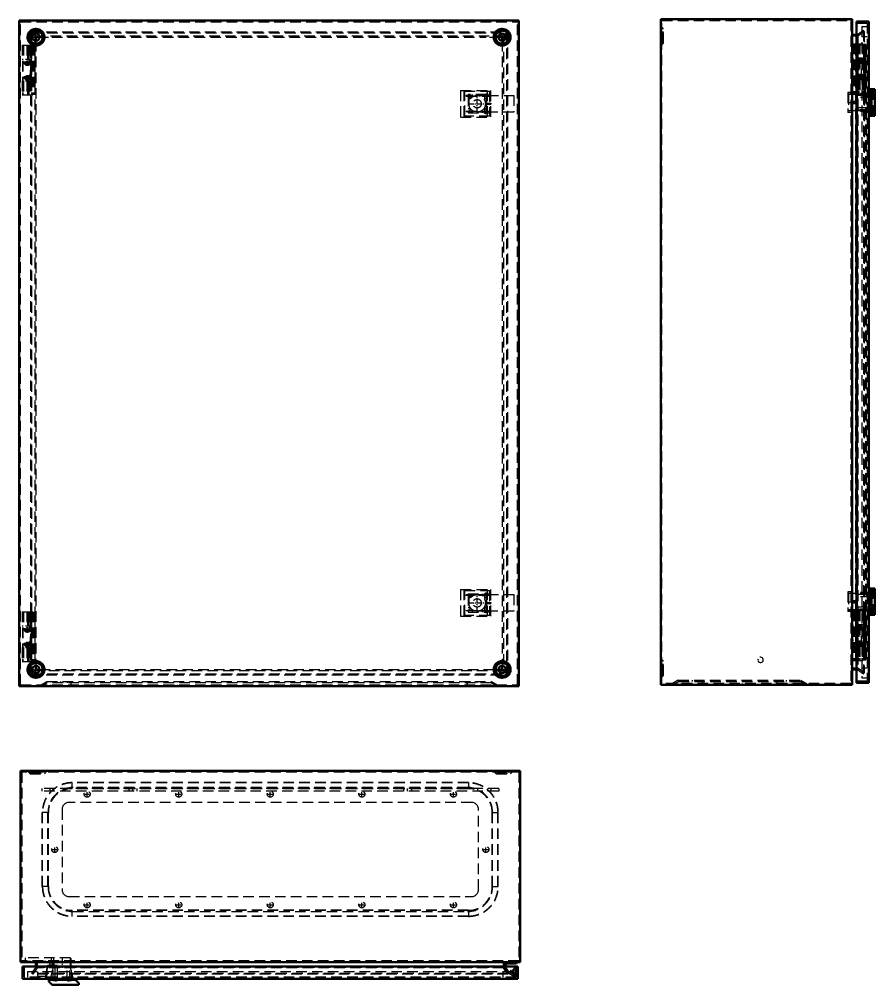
# Model space of a CAD drawing. Header units: millimetres. Extents: x 3520 to 8864, y 403 to 1747.
# Drawn here: x 7836 to 8864, y 406 to 1567 of the extents above; entities that cross this region are included whole.
import ezdxf

# ---------------------------------------------------------------- set-up
doc = ezdxf.new("R2010")
doc.units = ezdxf.units.MM
doc.linetypes.add('CENTER', pattern=[10.16, 6.35, -1.27, 1.27, -1.27])
doc.linetypes.add('DASHED', pattern=[19.05, 12.7, -6.35])
for name, color, linetype, lineweight in [('AM_0', 7, 'Continuous', 50), ('AM_5', 3, 'Continuous', 25), ('AM_7', 7, 'CENTER', 25), ('AM_9', 6, 'DASHED', 25)]:
    doc.layers.add(name, color=color, linetype=linetype, lineweight=lineweight)

# ---------------------------------------------------------------- blocks, each defined once
blk = doc.blocks.new('2_1XXX_04_05_0_in_AE_1058_500__2__1')
at = {"layer": 'AM_7'}
for p, q in [((-259, -0.075), (-259, 1.575)), ((-220, -0.075), (-220, 1.575)), ((-110, -0.075), (-110, 1.575)), ((0, -0.075), (0, 1.575)), ((110, -0.075), (110, 1.575)), ((220, -0.075), (220, 1.575)), ((259, -0.075), (259, 1.575))]:
    blk.add_line(p, q, dxfattribs=at)
at = {"layer": 'AM_9'}
for p, q in [((-267, 1.5), (-267, 0)), ((-262.6, 1.5), (-262.6, 0)), ((-255.4, 0), (-255.4, 1.5)), ((-237, 1.5), (-237, 0)), ((-223.6, 1.5), (-223.6, 0)), ((-216.4, 0), (-216.4, 1.5)), ((-113.6, 1.5), (-113.6, 0)), ((-106.4, 0), (-106.4, 1.5)), ((-3.6, 1.5), (-3.6, 0)), ((3.6, 0), (3.6, 1.5)), ((106.4, 1.5), (106.4, 0)), ((113.6, 0), (113.6, 1.5)), ((216.4, 1.5), (216.4, 0)), ((223.6, 0), (223.6, 1.5)), ((237, 1.5), (237, 0)), ((255.4, 1.5), (255.4, 0)), ((262.6, 0), (262.6, 1.5)), ((267, 1.5), (267, 0))]:
    blk.add_line(p, q, dxfattribs=at)
blk = doc.blocks.new('3_1XXX_01_04_1_0_in_AE_1058_500__2__1')
at = {"layer": 'AM_7'}
for p, q in [((-294.1, 749.4), (-286.5, 749.4)), ((-290.3, 745.6), (-290.3, 753.1)), ((-294.1, 731.9), (-286.5, 731.9)), ((-290.3, 728.1), (-290.3, 735.6))]:
    blk.add_line(p, q, dxfattribs=at)
at = {"layer": 'AM_9'}
for p, q in [((-296.6, 770.6), (-296.6, 753.6)), ((-296.6, 770.6), (-281.3, 770.6)), ((-296.3, 770.6), (-296.3, 710.6)), ((-295.6, 770.6), (-295.6, 710.6)), ((-295.1, 770.6), (-295.1, 753.6)), ((-291.1, 770.6), (-291.1, 753.6)), ((-290.4, 770.6), (-290.4, 753.6)), ((-289.8, 770.6), (-289.8, 753.6)), ((-289.8, 753.6), (-289.8, 770.6)), ((-288.3, 770.6), (-288.3, 753.6)), ((-288.2, 753.6), (-288.2, 770.6)), ((-286.8, 770.6), (-286.8, 753.6)), ((-286.4, 770.6), (-286.4, 753.6)), ((-285.4, 770.6), (-285.4, 710.6)), ((-284.3, 770.6), (-284.3, 710.6)), ((-282.8, 770.6), (-282.8, 710.6)), ((-281.9, 770.6), (-281.9, 710.6)), ((-281.3, 770.6), (-281.3, 710.6)), ((-296.6, 753.6), (-295.5, 753.6)), ((-292.4, 753.6), (-285.6, 753.6)), ((-286.4, 727.6), (-286.4, 753.6)), ((-285.6, 753.6), (-285.6, 727.6)), ((-296.6, 727.6), (-296.6, 710.6)), ((-296.6, 727.6), (-295.5, 727.6)), ((-295.1, 727.6), (-295.1, 710.6)), ((-292.4, 727.6), (-285.6, 727.6)), ((-291.1, 727.6), (-291.1, 710.6)), ((-290.4, 727.6), (-290.4, 710.6)), ((-289.8, 727.6), (-289.8, 710.6)), ((-289.8, 710.6), (-289.8, 727.6)), ((-288.3, 727.6), (-288.3, 710.6)), ((-288.2, 710.6), (-288.2, 727.6)), ((-286.8, 727.6), (-286.8, 710.6)), ((-286.4, 727.6), (-286.4, 710.6)), ((-296.6, 710.6), (-281.3, 710.6))]:
    blk.add_line(p, q, dxfattribs=at)
for centre, radius in [((-290.3, 749.4), 3.6), ((-290.3, 749.4), 2.1), ((-290.3, 731.9), 3.6), ((-290.3, 731.9), 2.1)]:
    blk.add_circle(centre, radius, dxfattribs=at)
blk = doc.blocks.new('4_1XXX_01_05_2_1_0_in_AE_1058_500__2__1')
at = {"layer": 'AM_7'}
for p, q in [((250, 689.5), (250, 710.5)), ((239.5, 700), (260.5, 700))]:
    blk.add_line(p, q, dxfattribs=at)
at = {"layer": 'AM_9'}
for p, q in [((230, 716), (266, 716)), ((230, 716), (230, 684)), ((234, 716), (234, 684)), ((235, 715), (265, 715)), ((235, 685), (235, 715)), ((236.9, 709.8), (236.9, 709.1)), ((236.9, 709.1), (236.9, 709.8)), ((264.2, 709.8), (236.9, 709.8)), ((236.9, 709.1), (264.2, 709.1)), ((237.8, 709.1), (237.8, 709.8)), ((238, 709.8), (238, 709.1)), ((238.2, 709.1), (238.2, 709.8)), ((261, 711), (239, 711)), ((239, 711), (239, 689)), ((239.2, 709.8), (239.2, 690.2)), ((239.2, 708.6), (240.2, 708.6)), ((239.7, 709.1), (239.7, 709.8)), ((239.8, 709.8), (239.8, 690.2)), ((240.2, 709.8), (240.2, 708.6)), ((241, 709.1), (241, 709.8)), ((241, 709), (244, 709)), ((241, 709), (241, 706)), ((242, 709.1), (242, 709.8)), ((243, 709.1), (243, 709.8)), ((244, 711), (244, 709)), ((250, 710), (260, 710)), ((256, 711), (256, 709)), ((256, 709), (259, 709)), ((257, 709.1), (257, 709.8)), ((258, 709.1), (258, 709.8)), ((259, 709.1), (259, 709.8)), ((259, 709), (259, 706)), ((260, 712), (262.8, 712)), ((260, 710), (260, 712)), ((260.4, 709.1), (260.4, 709.8)), ((260.9, 709.8), (260.9, 701.2)), ((261, 711), (261, 689)), ((262, 716), (262, 684)), ((262.8, 712), (262.8, 710)), ((262.8, 710), (294, 710)), ((262.8, 709.1), (262.8, 709.8)), ((264.2, 709.1), (264.2, 709.8)), ((264.2, 709.1), (264.2, 709.8)), ((265, 715), (265, 685)), ((266, 716), (266, 684)), ((294, 710), (294, 690)), ((241, 706), (239, 706)), ((261, 706), (259, 706)), ((260, 700.6), (266.6, 700.6)), ((260, 699.4), (266.6, 699.4)), ((260.9, 701.2), (261.9, 701.2)), ((260.9, 698.8), (261.9, 698.8)), ((260.9, 698.8), (260.9, 690.2)), ((261.2, 701.2), (261.2, 698.8)), ((261.9, 701.2), (261.9, 698.8)), ((262.8, 700.6), (262.8, 699.4)), ((264.6, 700.6), (264.6, 699.4)), ((266.6, 700.6), (266.6, 699.4)), ((265, 685), (235, 685)), ((236.9, 691), (236.9, 690.2)), ((236.9, 691), (264.2, 691)), ((236.9, 691), (236.9, 690.2)), ((264.2, 690.2), (236.9, 690.2)), ((237.8, 691), (237.8, 690.2)), ((238, 690.2), (238, 691)), ((238.2, 691), (238.2, 690.2)), ((241, 694), (239, 694)), ((239, 689), (261, 689)), ((239.2, 691.5), (240.2, 691.5)), ((239.7, 691), (239.7, 690.2)), ((240.2, 691.5), (240.2, 690.2)), ((241, 694), (241, 691)), ((241, 691), (241, 690.2)), ((241, 691), (244, 691)), ((242, 691), (242, 690.2)), ((243, 691), (243, 690.2)), ((244, 691), (244, 689)), ((260, 690), (250, 690)), ((256, 691), (256, 689)), ((256, 691), (259, 691)), ((257, 691), (257, 690.2)), ((258, 691), (258, 690.2)), ((259, 694), (259, 691)), ((261, 694), (259, 694)), ((259, 691), (259, 690.2)), ((260, 688), (260, 690)), ((262.8, 688), (260, 688)), ((260.4, 691), (260.4, 690.2)), ((262.8, 691), (262.8, 690.2)), ((262.8, 690), (262.8, 688)), ((294, 690), (262.8, 690)), ((264.2, 690.2), (264.2, 691)), ((264.2, 691), (264.2, 690.2)), ((230, 684), (266, 684))]:
    blk.add_line(p, q, dxfattribs=at)
for radius in [10, 5]:
    blk.add_circle((250, 700), radius, dxfattribs=at)
blk = doc.blocks.new('5_1XXX_01_05_2_2_0_in_AE_1058_500__2__1')
at = {"layer": 'AM_7'}
for p, q in [((250, 89.5), (250, 110.5)), ((239.5, 100), (260.5, 100))]:
    blk.add_line(p, q, dxfattribs=at)
at = {"layer": 'AM_9'}
for p, q in [((230, 116), (266, 116)), ((230, 116), (230, 84)), ((234, 116), (234, 84)), ((235, 115), (265, 115)), ((235, 85), (235, 115)), ((236.9, 109.8), (236.9, 109)), ((236.9, 109), (236.9, 109.8)), ((264.2, 109.8), (236.9, 109.8)), ((264.2, 109), (236.9, 109)), ((237.8, 109), (237.8, 109.8)), ((238, 109.8), (238, 109)), ((238.2, 109), (238.2, 109.8)), ((239, 111), (239, 89)), ((239, 111), (261, 111)), ((241, 106), (239, 106)), ((239.2, 109.8), (239.2, 90.3)), ((239.2, 108.5), (240.2, 108.5)), ((239.7, 109), (239.7, 109.8)), ((239.8, 109.8), (239.8, 90.3)), ((240.2, 109.8), (240.2, 108.5)), ((241, 109), (241, 109.8)), ((241, 109), (244, 109)), ((241, 109), (241, 106)), ((242, 109), (242, 109.8)), ((243, 109), (243, 109.8)), ((244, 111), (244, 109)), ((250, 110), (260, 110)), ((256, 111), (256, 109)), ((256, 109), (259, 109)), ((257, 109), (257, 109.8)), ((258, 109), (258, 109.8)), ((259, 109), (259, 109.8)), ((259, 109), (259, 106)), ((261, 106), (259, 106)), ((260, 112), (262.8, 112)), ((260, 110), (260, 112)), ((260.4, 109), (260.4, 109.8)), ((260.9, 109.8), (260.9, 101.2)), ((261, 111), (261, 89)), ((262, 116), (262, 84)), ((262.8, 112), (262.8, 110)), ((262.8, 110), (294, 110)), ((262.8, 109), (262.8, 109.8)), ((264.2, 109), (264.2, 109.8)), ((264.2, 109), (264.2, 109.8)), ((265, 115), (265, 85)), ((266, 116), (266, 84)), ((294, 110), (294, 90)), ((241, 94), (239, 94)), ((241, 94), (241, 91)), ((259, 94), (259, 91)), ((261, 94), (259, 94)), ((260, 100.6), (266.6, 100.6)), ((260, 99.4), (266.6, 99.4)), ((260.9, 101.2), (261.9, 101.2)), ((260.9, 98.8), (261.9, 98.8)), ((260.9, 98.8), (260.9, 90.3)), ((261.2, 101.2), (261.2, 98.8)), ((261.9, 101.2), (261.9, 98.8)), ((262.8, 100.6), (262.8, 99.4)), ((264.6, 100.6), (264.6, 99.4)), ((266.6, 100.6), (266.6, 99.4)), ((230, 84), (266, 84)), ((265, 85), (235, 85)), ((236.9, 91), (236.9, 90.3)), ((236.9, 91), (264.2, 91)), ((236.9, 91), (236.9, 90.3)), ((264.2, 90.3), (236.9, 90.3)), ((237.8, 91), (237.8, 90.3)), ((238, 90.3), (238, 91)), ((238.2, 91), (238.2, 90.3)), ((239, 89), (261, 89)), ((239.2, 91.5), (240.2, 91.5)), ((239.7, 91), (239.7, 90.3)), ((240.2, 91.5), (240.2, 90.3)), ((241, 91), (241, 90.3)), ((241, 91), (244, 91)), ((242, 91), (242, 90.3)), ((243, 91), (243, 90.3)), ((244, 91), (244, 89)), ((260, 90), (250, 90)), ((256, 91), (256, 89)), ((256, 91), (259, 91)), ((257, 91), (257, 90.3)), ((258, 91), (258, 90.3)), ((259, 91), (259, 90.3)), ((260, 88), (260, 90)), ((262.8, 88), (260, 88)), ((260.4, 91), (260.4, 90.3)), ((262.8, 91), (262.8, 90.3)), ((294, 90), (262.8, 90)), ((262.8, 90), (262.8, 88)), ((264.2, 90.3), (264.2, 91)), ((264.2, 91), (264.2, 90.3))]:
    blk.add_line(p, q, dxfattribs=at)
for radius in [10, 5]:
    blk.add_circle((250, 100), radius, dxfattribs=at)
blk = doc.blocks.new('7_1XXX_01_04_2_0_in_AE_1058_500__2__1')
at = {"layer": 'AM_7'}
for p, q in [((-290.3, 64.4), (-290.3, 71.9)), ((-294.1, 68.2), (-286.5, 68.2)), ((-294.1, 50.7), (-286.5, 50.7)), ((-290.3, 46.9), (-290.3, 54.4))]:
    blk.add_line(p, q, dxfattribs=at)
at = {"layer": 'AM_9'}
for p, q in [((-296.6, 89.4), (-296.6, 72.4)), ((-296.6, 89.4), (-281.3, 89.4)), ((-296.3, 89.4), (-296.3, 29.4)), ((-295.6, 89.4), (-295.6, 29.4)), ((-295.1, 89.4), (-295.1, 72.4)), ((-291.1, 89.4), (-291.1, 72.4)), ((-290.4, 89.4), (-290.4, 72.4)), ((-289.8, 89.4), (-289.8, 72.4)), ((-289.8, 72.4), (-289.8, 89.4)), ((-288.3, 89.4), (-288.3, 72.4)), ((-288.2, 72.4), (-288.2, 89.4)), ((-286.8, 89.4), (-286.8, 72.4)), ((-286.4, 89.4), (-286.4, 72.4)), ((-285.4, 89.4), (-285.4, 29.4)), ((-284.3, 89.4), (-284.3, 29.4)), ((-282.8, 89.4), (-282.8, 29.4)), ((-281.9, 89.4), (-281.9, 29.4)), ((-281.3, 89.4), (-281.3, 29.4)), ((-296.6, 72.4), (-295.5, 72.4)), ((-292.4, 72.4), (-285.6, 72.4)), ((-286.4, 46.4), (-286.4, 72.4)), ((-285.6, 72.4), (-285.6, 46.4)), ((-296.6, 46.4), (-296.6, 29.4)), ((-296.6, 46.4), (-295.5, 46.4)), ((-295.1, 46.4), (-295.1, 29.4)), ((-292.4, 46.4), (-285.6, 46.4)), ((-291.1, 46.4), (-291.1, 29.4)), ((-290.4, 46.4), (-290.4, 29.4)), ((-289.8, 46.4), (-289.8, 29.4)), ((-289.8, 29.4), (-289.8, 46.4)), ((-288.3, 46.4), (-288.3, 29.4)), ((-288.2, 29.4), (-288.2, 46.4)), ((-286.8, 46.4), (-286.8, 29.4)), ((-286.4, 46.4), (-286.4, 29.4)), ((-296.6, 29.4), (-281.3, 29.4))]:
    blk.add_line(p, q, dxfattribs=at)
for centre, radius in [((-290.3, 68.2), 3.6), ((-290.3, 68.2), 2.1), ((-290.3, 50.7), 3.6), ((-290.3, 50.7), 2.1)]:
    blk.add_circle(centre, radius, dxfattribs=at)
blk = doc.blocks.new('8_1058_01_00__2__0_in_AE_1058_500__2__1')
at = {"layer": 'AM_0'}
for p, q in [((-300, 800), (300, 800)), ((-300, 800), (-300, 0)), ((300, 800), (300, 0)), ((-280, 780), (-280, 775.7)), ((-280, 780), (-275.6, 780)), ((275.6, 780), (280, 780)), ((280, 780), (280, 775.7)), ((-280, 24.3), (-280, 20)), ((280, 24.3), (280, 20)), ((-280, 20), (-275.6, 20)), ((275.6, 20), (280, 20)), ((-300, 0), (300, 0))]:
    blk.add_line(p, q, dxfattribs=at)
for centre, radius in [((-280, 780), 10), ((280, 780), 10), ((-280, 780), 8), ((-280, 780), 4.35), ((280, 780), 8), ((280, 780), 4.35), ((-280, 20), 10), ((-280, 20), 8), ((-280, 20), 4.35), ((280, 20), 10), ((280, 20), 8), ((280, 20), 4.35)]:
    blk.add_circle(centre, radius, dxfattribs=at)
at = {"layer": 'AM_7'}
for p, q in [((-280, 768.8), (-280, 791.2)), ((280, 768.8), (280, 791.2)), ((-291.2, 780), (-268.8, 780)), ((268.8, 780), (291.2, 780)), ((-280, 8.8), (-280, 31.2)), ((280, 8.8), (280, 31.2)), ((-291.2, 20), (-268.8, 20)), ((268.8, 20), (291.2, 20)), ((-238, 5.8), (-238, -0.3)), ((238, 5.8), (238, -0.3))]:
    blk.add_line(p, q, dxfattribs=at)
at = {"layer": 'AM_9'}
for p, q in [((-298.5, 1.5), (-298.5, 798.5)), ((-298.5, 798.5), (298.5, 798.5)), ((298.5, 1.5), (298.5, 798.5)), ((-286.6, 786.6), (-280, 780)), ((-286.6, 786.6), (-286.6, 13.4)), ((-286.6, 786.6), (286.6, 786.6)), ((-285.4, 785.4), (-285.4, 14.6)), ((-285.4, 785.4), (285.4, 785.4)), ((-281.5, 781.5), (-281.5, 18.5)), ((-281.5, 781.5), (281.5, 781.5)), ((-275.6, 780), (-265, 780)), ((-261, 780), (261, 780)), ((265, 780), (275.6, 780)), ((280, 780), (286.6, 786.6)), ((281.5, 781.5), (281.5, 18.5)), ((285.4, 785.4), (285.4, 14.6)), ((286.6, 786.6), (286.6, 13.4)), ((-280, 775.7), (-280, 24.3)), ((280, 775.7), (280, 24.3)), ((-280, 20), (-286.6, 13.4)), ((-286.6, 13.4), (286.6, 13.4)), ((-285.4, 14.6), (285.4, 14.6)), ((281.5, 18.5), (-281.5, 18.5)), ((-275.6, 20), (275.6, 20)), ((286.6, 13.4), (280, 20)), ((-298.5, 1.5), (298.5, 1.5)), ((-273.9, 1.5), (-267, 5.5)), ((-266.6, 4), (-273.5, 0)), ((-267, 5.5), (267.3, 5.5)), ((266.9, 4), (-266.6, 4)), ((-250, 4), (-250, 5.5)), ((-242, 4), (-242, 5.5)), ((-238, 5.5), (-238, 0)), ((238, 0), (238, 5.5)), ((242, 4), (242, 5.5)), ((250, 4), (250, 5.5)), ((273.5, 0), (266.6, 4)), ((273.8, 0), (266.9, 4)), ((267, 5.5), (273.9, 1.5)), ((267.3, 5.5), (274.2, 1.5))]:
    blk.add_line(p, q, dxfattribs=at)
for centre, radius in [((-280, 780), 10.6), ((280, 780), 10.6), ((-280, 780), 8.62), ((280, 780), 8.62), ((-280, 20), 10.6), ((-280, 20), 8.62), ((280, 20), 10.6), ((280, 20), 8.62)]:
    blk.add_circle(centre, radius, dxfattribs=at)
blk = doc.blocks.new('2_1XXX_04_05_0_in_AE_1058_500__2__3')
at = {"layer": 'AM_7'}
for p, q in [((-97, -0.075), (-97, 1.575)), ((-30.5, -0.075), (-30.5, 1.575)), ((36, -0.075), (36, 1.575))]:
    blk.add_line(p, q, dxfattribs=at)
at = {"layer": 'AM_9'}
for p, q in [((-105, 1.5), (-105, 0)), ((-100.6, 1.5), (-100.6, 0)), ((-93.4, 0), (-93.4, 1.5)), ((-34.1, 1.5), (-34.1, 0)), ((-26.9, 0), (-26.9, 1.5)), ((32.4, 1.5), (32.4, 0)), ((39.6, 0), (39.6, 1.5)), ((44, 1.5), (44, 0))]:
    blk.add_line(p, q, dxfattribs=at)
blk = doc.blocks.new('3_1XXX_01_04_1_0_in_AE_1058_500__2__3')
at = {"layer": 'AM_7'}
for p, q in [((106.6, 749.4), (104.9, 749.4)), ((106.6, 731.9), (104.9, 731.9))]:
    blk.add_line(p, q, dxfattribs=at)
at = {"layer": 'AM_9'}
for p, q in [((105, 770.6), (121, 770.6)), ((105.8, 770.6), (105.8, 710.6)), ((106.5, 770.6), (106.5, 710.6)), ((108, 770.6), (108, 710.6)), ((111, 770.6), (111, 710.6)), ((111.5, 770.6), (111.5, 710.6)), ((112.7, 770.6), (112.7, 753.6)), ((112.8, 770.6), (112.8, 710.6)), ((114.2, 770.6), (114.2, 753.6)), ((116.8, 770.6), (116.8, 753.6)), ((117, 770.6), (117, 753.6)), ((117.2, 770.6), (117.2, 753.6)), ((117.4, 770.6), (117.4, 710.6)), ((118.3, 770.6), (118.3, 753.6)), ((119.1, 770.6), (119.1, 753.6)), ((119.5, 753.6), (119.5, 770.6)), ((120.5, 770.6), (120.5, 753.6)), ((121, 753.6), (121, 770.6)), ((106.5, 753), (105, 751.5)), ((105, 747.3), (106.5, 745.8)), ((112.7, 753.6), (121, 753.6)), ((116.3, 727.6), (116.3, 753.6)), ((117.7, 753.6), (117.7, 727.6)), ((106.5, 735.5), (105, 734)), ((105, 729.8), (106.5, 728.3)), ((112.7, 727.6), (112.7, 710.6)), ((112.7, 727.6), (121, 727.6)), ((114.2, 727.6), (114.2, 710.6)), ((116.8, 727.6), (116.8, 710.6)), ((117, 727.6), (117, 710.6)), ((117.2, 727.6), (117.2, 710.6)), ((118.3, 727.6), (118.3, 710.6)), ((119.1, 727.6), (119.1, 710.6)), ((119.5, 710.6), (119.5, 727.6)), ((120.5, 727.6), (120.5, 710.6)), ((121, 710.6), (121, 727.6)), ((105, 710.6), (121, 710.6))]:
    blk.add_line(p, q, dxfattribs=at)
blk = doc.blocks.new('4_1XXX_01_05_2_1_0_in_AE_1058_500__2__3')
at = {"layer": 'AM_0'}
for p, q in [((125, 715), (126, 715)), ((126, 716), (132, 716)), ((126, 716), (126, 684)), ((128, 716), (128, 684)), ((132, 716), (132, 684)), ((125, 685), (126, 685)), ((126, 684), (132, 684))]:
    blk.add_line(p, q, dxfattribs=at)
at = {"layer": 'AM_7'}
blk.add_line((99.2, 700), (111.6, 700), dxfattribs=at)
at = {"layer": 'AM_9'}
for p, q in [((104.1, 712), (99.8, 712)), ((99.8, 712), (99.8, 688)), ((109.8, 710), (99.8, 710)), ((108.1, 709.8), (100.5, 709.8)), ((100.5, 709.8), (100.5, 690.2)), ((104.1, 712), (104.1, 688)), ((109.3, 708.6), (108.1, 709.8)), ((110.5, 708.6), (109.3, 708.6)), ((109.8, 710), (109.8, 690)), ((127.2, 709.8), (109.8, 709.8)), ((110.5, 709.1), (127.2, 709.1)), ((110.5, 691), (110.5, 709.1)), ((111, 711), (111, 689)), ((127.5, 711), (111, 711)), ((111, 709), (127.5, 709)), ((123.6, 709.1), (123.6, 709.8)), ((123.8, 709.1), (123.8, 709.8)), ((123.8, 709.8), (123.8, 709.1)), ((123.9, 709.1), (123.9, 709.8)), ((124.4, 709.8), (124.4, 709.1)), ((124.5, 709.1), (124.5, 709.8)), ((124.8, 709.1), (124.8, 709.8)), ((124.8, 709.1), (124.8, 709.8)), ((124.9, 709.1), (124.9, 709.8)), ((125, 709.1), (125, 709.8)), ((125.4, 709.1), (125.4, 709.8)), ((126.2, 709.1), (126.2, 709.8)), ((127.2, 709.1), (127.2, 709.8)), ((127.5, 711), (127.5, 706)), ((130, 716), (130, 684)), ((104.1, 700.6), (108.6, 700.6)), ((104.1, 699.4), (108.6, 699.4)), ((110.5, 701.2), (106.5, 701.2)), ((106.5, 701.2), (106.5, 700.6)), ((106.5, 699.4), (106.5, 698.8)), ((106.5, 698.8), (110.5, 698.8)), ((107.6, 700.6), (107.6, 699.4)), ((108.6, 700.6), (108.6, 699.4)), ((111, 705), (110.5, 705)), ((127.5, 706), (111, 706)), ((109.8, 690), (99.8, 690)), ((104.1, 688), (99.8, 688)), ((100.5, 690.2), (108.1, 690.2)), ((108.1, 690.2), (109.3, 691.5)), ((110.5, 691.5), (109.3, 691.5)), ((109.8, 690.2), (127.2, 690.2)), ((110.5, 695), (111, 695)), ((127.2, 691), (110.5, 691)), ((111, 694), (127.5, 694)), ((111, 691), (127.5, 691)), ((127.5, 689), (111, 689)), ((123.6, 691), (123.6, 690.2)), ((123.8, 691), (123.8, 690.2)), ((123.8, 691), (123.8, 690.2)), ((123.9, 691), (123.9, 690.2)), ((124.4, 691), (124.4, 690.2)), ((124.5, 691), (124.5, 690.2)), ((124.8, 691), (124.8, 690.2)), ((124.8, 691), (124.8, 690.2)), ((124.9, 690.2), (124.9, 691)), ((125, 691), (125, 690.2)), ((125.4, 691), (125.4, 690.2)), ((126.2, 691), (126.2, 690.2)), ((127.2, 691), (127.2, 690.2)), ((127.5, 694), (127.5, 689))]:
    blk.add_line(p, q, dxfattribs=at)
blk = doc.blocks.new('5_1XXX_01_05_2_2_0_in_AE_1058_500__2__3')
at = {"layer": 'AM_0'}
for p, q in [((125, 115), (126, 115)), ((126, 116), (132, 116)), ((126, 116), (126, 84)), ((128, 116), (128, 84)), ((132, 116), (132, 84)), ((125, 85), (126, 85)), ((126, 84), (132, 84))]:
    blk.add_line(p, q, dxfattribs=at)
at = {"layer": 'AM_7'}
blk.add_line((99.2, 100), (111.6, 100), dxfattribs=at)
at = {"layer": 'AM_9'}
for p, q in [((99.8, 112), (99.8, 88)), ((104.1, 112), (99.8, 112)), ((109.8, 110), (99.8, 110)), ((108.1, 109.8), (100.5, 109.8)), ((100.5, 109.8), (100.5, 90.3)), ((104.1, 112), (104.1, 88)), ((109.3, 108.5), (108.1, 109.8)), ((110.5, 108.5), (109.3, 108.5)), ((109.8, 110), (109.8, 90)), ((127.2, 109.8), (109.8, 109.8)), ((110.5, 109), (127.2, 109)), ((110.5, 91), (110.5, 109)), ((111, 105), (110.5, 105)), ((111, 111), (111, 89)), ((127.5, 111), (111, 111)), ((111, 109), (127.5, 109)), ((127.5, 106), (111, 106)), ((123.6, 109), (123.6, 109.8)), ((123.8, 109), (123.8, 109.8)), ((123.8, 109.8), (123.8, 109)), ((123.9, 109), (123.9, 109.8)), ((124.4, 109.8), (124.4, 109)), ((124.5, 109), (124.5, 109.8)), ((124.8, 109), (124.8, 109.8)), ((124.8, 109), (124.8, 109.8)), ((124.9, 109), (124.9, 109.8)), ((125, 109), (125, 109.8)), ((125.4, 109), (125.4, 109.8)), ((126.2, 109), (126.2, 109.8)), ((127.2, 109), (127.2, 109.8)), ((127.5, 111), (127.5, 106)), ((130, 116), (130, 84)), ((104.1, 100.6), (108.6, 100.6)), ((104.1, 99.4), (108.6, 99.4)), ((106.5, 101.2), (106.5, 100.6)), ((110.5, 101.2), (106.5, 101.2)), ((106.5, 99.4), (106.5, 98.8)), ((106.5, 98.8), (110.5, 98.8)), ((107.6, 100.6), (107.6, 99.4)), ((108.6, 100.6), (108.6, 99.4)), ((110.5, 95), (111, 95)), ((111, 94), (127.5, 94)), ((127.5, 94), (127.5, 89)), ((109.8, 90), (99.8, 90)), ((104.1, 88), (99.8, 88)), ((100.5, 90.3), (108.1, 90.3)), ((108.1, 90.3), (109.3, 91.5)), ((110.5, 91.5), (109.3, 91.5)), ((109.8, 90.3), (127.2, 90.3)), ((127.2, 91), (110.5, 91)), ((111, 91), (127.5, 91)), ((127.5, 89), (111, 89)), ((123.6, 91), (123.6, 90.3)), ((123.8, 91), (123.8, 90.3)), ((123.8, 91), (123.8, 90.3)), ((123.9, 91), (123.9, 90.3)), ((124.4, 91), (124.4, 90.3)), ((124.5, 91), (124.5, 90.3)), ((124.8, 91), (124.8, 90.3)), ((124.8, 91), (124.8, 90.3)), ((124.9, 90.3), (124.9, 91)), ((125, 91), (125, 90.3)), ((125.4, 91), (125.4, 90.3)), ((126.2, 91), (126.2, 90.3)), ((127.2, 91), (127.2, 90.3))]:
    blk.add_line(p, q, dxfattribs=at)
blk = doc.blocks.new('6_1058_01_01__2__0_in_AE_1058_500__2__3')
at = {"layer": 'AM_0'}
for p, q in [((110, 797.5), (125, 797.5)), ((110, 797.5), (110, 2.5)), ((125, 797.5), (125, 2.5)), ((110, 2.5), (125, 2.5))]:
    blk.add_line(p, q, dxfattribs=at)
at = {"layer": 'AM_9'}
for p, q in [((110, 795.5), (123, 795.5)), ((116.5, 791.5), (123, 791.5)), ((116.5, 791.5), (116.5, 8.5)), ((123, 795.5), (123, 4.5)), ((116.5, 779.5), (123, 779.5)), ((109, 769), (109, 31)), ((123, 769), (109, 769)), ((110.8, 769), (110.8, 31)), ((110.9, 769), (110.9, 31)), ((121.1, 769), (121.1, 31)), ((121.2, 769), (121.2, 31)), ((122, 31), (122, 769)), ((112.7, 753.6), (116.3, 753.6)), ((112.7, 753.6), (112.7, 727.6)), ((114.1, 753.6), (114.1, 727.6)), ((119.3, 727.6), (119.3, 753.6)), ((119.5, 753.6), (119.5, 727.6)), ((120.9, 727.6), (120.9, 753.6)), ((120.9, 753.6), (121, 753.6)), ((121, 753.6), (121, 727.6)), ((112.7, 727.6), (116.3, 727.6)), ((120.9, 727.6), (121, 727.6)), ((123, 711), (125, 711)), ((123, 688.9), (125, 688.9)), ((123, 111), (125, 111)), ((123, 89), (125, 89)), ((112.7, 72.4), (116.3, 72.4)), ((112.7, 72.4), (112.7, 46.4)), ((114.1, 72.4), (114.1, 46.4)), ((119.3, 46.4), (119.3, 72.4)), ((119.5, 72.4), (119.5, 46.4)), ((120.9, 46.4), (120.9, 72.4)), ((120.9, 72.4), (121, 72.4)), ((121, 72.4), (121, 46.4)), ((112.7, 46.4), (116.3, 46.4)), ((120.9, 46.4), (121, 46.4)), ((123, 31), (109, 31)), ((116.5, 20.5), (123, 20.5)), ((123, 4.5), (110, 4.5)), ((116.5, 8.5), (123, 8.5))]:
    blk.add_line(p, q, dxfattribs=at)
blk = doc.blocks.new('7_1XXX_01_04_2_0_in_AE_1058_500__2__3')
at = {"layer": 'AM_7'}
for p, q in [((106.6, 68.2), (104.9, 68.2)), ((106.6, 50.7), (104.9, 50.7))]:
    blk.add_line(p, q, dxfattribs=at)
at = {"layer": 'AM_9'}
for p, q in [((105, 89.4), (121, 89.4)), ((105.8, 89.4), (105.8, 29.4)), ((106.5, 89.4), (106.5, 29.4)), ((108, 89.4), (108, 29.4)), ((111, 89.4), (111, 29.4)), ((111.5, 89.4), (111.5, 29.4)), ((112.7, 89.4), (112.7, 72.4)), ((112.8, 89.4), (112.8, 29.4)), ((114.2, 89.4), (114.2, 72.4)), ((116.8, 89.4), (116.8, 72.4)), ((117, 89.4), (117, 72.4)), ((117.2, 89.4), (117.2, 72.4)), ((117.4, 89.4), (117.4, 29.4)), ((118.3, 89.4), (118.3, 72.4)), ((119.1, 89.4), (119.1, 72.4)), ((119.5, 72.4), (119.5, 89.4)), ((120.5, 89.4), (120.5, 72.4)), ((121, 72.4), (121, 89.4)), ((106.5, 71.8), (105, 70.2)), ((112.7, 72.4), (121, 72.4)), ((116.3, 46.4), (116.3, 72.4)), ((117.7, 72.4), (117.7, 46.4)), ((105, 66.1), (106.5, 64.6)), ((106.5, 54.3), (105, 52.8)), ((105, 48.6), (106.5, 47.1)), ((112.7, 46.4), (112.7, 29.4)), ((112.7, 46.4), (121, 46.4)), ((114.2, 46.4), (114.2, 29.4)), ((116.8, 46.4), (116.8, 29.4)), ((117, 46.4), (117, 29.4)), ((117.2, 46.4), (117.2, 29.4)), ((118.3, 46.4), (118.3, 29.4)), ((119.1, 46.4), (119.1, 29.4)), ((119.5, 29.4), (119.5, 46.4)), ((120.5, 46.4), (120.5, 29.4)), ((121, 29.4), (121, 46.4)), ((105, 29.4), (121, 29.4))]:
    blk.add_line(p, q, dxfattribs=at)
blk = doc.blocks.new('8_1058_01_00__2__0_in_AE_1058_500__2__3')
at = {"layer": 'AM_0'}
for p, q in [((-125, 800), (-125, 0)), ((-125, 800), (105, 800)), ((105, 800), (105, 0)), ((110, 781.5), (105, 781.5)), ((105, 18.5), (110, 18.5)), ((-125, 0), (105, 0))]:
    blk.add_line(p, q, dxfattribs=at)
at = {"layer": 'AM_5'}
blk.add_arc((-5, 30), 3.23, 165, 105, dxfattribs=at)
at = {"layer": 'AM_7'}
for p, q in [((-121.3, 780), (-125.2, 780)), ((-121.3, 20), (-125.2, 20)), ((-75, 5.8), (-75, -0.3)), ((14, 5.8), (14, -0.3))]:
    blk.add_line(p, q, dxfattribs=at)
at = {"layer": 'AM_9'}
for p, q in [((-123, 788), (-125, 790)), ((-123.5, 1.5), (-123.5, 798.5)), ((-123.5, 798.5), (103.5, 798.5)), ((-121.5, 788.6), (-123.5, 790.6)), ((103.5, 798.5), (103.5, 1.5)), ((-123, 772), (-123, 788)), ((-121.5, 784.4), (-123, 784.4)), ((-121.5, 771.4), (-121.5, 788.6)), ((103.5, 780), (111.7, 780)), ((111.2, 781.5), (110, 781.5)), ((118.4, 786.6), (111.2, 781.5)), ((111.2, 781.5), (111.2, 18.5)), ((111.7, 780), (119.3, 785.4)), ((111.7, 780), (111.7, 20)), ((119.3, 785.4), (118.4, 786.6)), ((118.4, 786.6), (118.4, 13.4)), ((119.3, 785.4), (119.3, 14.6)), ((-125, 770), (-123, 772)), ((-123.5, 769.4), (-121.5, 771.4)), ((-123, 775.7), (-121.5, 775.7)), ((-123, 28), (-125, 30)), ((-121.5, 28.6), (-123.5, 30.6)), ((-123, 12), (-123, 28)), ((-121.5, 24.4), (-123, 24.4)), ((-121.5, 11.4), (-121.5, 28.6)), ((-125, 10), (-123, 12)), ((-123, 15.7), (-121.5, 15.7)), ((111.7, 20), (103.5, 20)), ((110, 18.5), (111.2, 18.5)), ((111.2, 18.5), (118.4, 13.4)), ((119.3, 14.6), (111.7, 20)), ((118.4, 13.4), (119.3, 14.6)), ((-123.5, 9.4), (-121.5, 11.4)), ((103.5, 1.5), (-123.5, 1.5)), ((-104, 5.5), (-110.9, 1.5)), ((-110.5, 0), (-103.6, 4)), ((-104, 5.5), (43, 5.5)), ((-103.6, 4), (42.6, 4)), ((-87, 4), (-87, 5.5)), ((-79, 4), (-79, 5.5)), ((-75, 0), (-75, 5.5)), ((14, 0), (14, 5.5)), ((18, 4), (18, 5.5)), ((26, 4), (26, 5.5)), ((49.5, 0), (42.6, 4)), ((43, 5.5), (49.9, 1.5))]:
    blk.add_line(p, q, dxfattribs=at)
blk = doc.blocks.new('1_1058_02_12__2__0_in_AE_1058_500__2__4')
at = {"layer": 'AM_7'}
for p, q in [((-165, 100.55), (-165, 103.85)), ((165, 100.55), (165, 103.85))]:
    blk.add_line(p, q, dxfattribs=at)
at = {"layer": 'AM_9'}
for p, q in [((274.5, 103.7), (-274.5, 103.7)), ((-274.5, 103.7), (-274.5, 100.7)), ((274.5, 100.7), (-274.5, 100.7)), ((-265, 103.7), (-265, 100.7)), ((-261, 103.7), (-261, 100.7)), ((-249, 103.7), (-249, 100.7)), ((-170, 103.7), (-170, 100.7)), ((-160, 100.7), (-160, 103.7)), ((160, 103.7), (160, 100.7)), ((170, 100.7), (170, 103.7)), ((249, 103.7), (249, 100.7)), ((261, 103.7), (261, 100.7)), ((265, 103.7), (265, 100.7)), ((274.5, 103.7), (274.5, 100.7))]:
    blk.add_line(p, q, dxfattribs=at)
blk = doc.blocks.new('2_1XXX_04_05_0_in_AE_1058_500__2__4')
at = {"layer": 'AM_7'}
for p, q in [((-223.78, 97), (-216.22, 97)), ((-220, 93.22), (-220, 100.78)), ((-113.78, 97), (-106.22, 97)), ((-110, 93.22), (-110, 100.78)), ((-3.78, 97), (3.78, 97)), ((0, 93.22), (0, 100.78)), ((106.22, 97), (113.78, 97)), ((110, 93.22), (110, 100.78)), ((216.22, 97), (223.78, 97)), ((220, 93.22), (220, 100.78)), ((-262.78, 30.5), (-255.22, 30.5)), ((-259, 26.72), (-259, 34.28)), ((255.22, 30.5), (262.78, 30.5)), ((259, 26.72), (259, 34.28)), ((-220, -39.78), (-220, -32.22)), ((-110, -39.78), (-110, -32.22)), ((0, -39.78), (0, -32.22)), ((110, -39.78), (110, -32.22)), ((220, -39.78), (220, -32.22)), ((-223.78, -36), (-216.22, -36)), ((-113.78, -36), (-106.22, -36)), ((-3.78, -36), (3.78, -36)), ((106.22, -36), (113.78, -36)), ((216.22, -36), (223.78, -36))]:
    blk.add_line(p, q, dxfattribs=at)
at = {"layer": 'AM_9'}
for p, q in [((237, 105), (-237, 105)), ((-267, 75), (-267, -14)), ((-237, -44), (237, -44))]:
    blk.add_line(p, q, dxfattribs=at)
for centre in [(-220, 97), (-110, 97), (0, 97), (110, 97), (220, 97), (-259, 30.5), (259, 30.5), (-220, -36), (-110, -36), (0, -36), (110, -36), (220, -36)]:
    blk.add_circle(centre, 3.6, dxfattribs=at)
for centre, start, end in [((-237, 75), 90, 180), ((237, 75), 360, 90), ((-237, -14), 180, 270), ((237, -14), 270, 0)]:
    blk.add_arc(centre, 30, start, end, dxfattribs=at)
blk = doc.blocks.new('3_1XXX_01_04_0_in_AE_1058_500__2__4')
at = {"layer": 'AM_0'}
for p, q in [((282.8, -110), (282.8, -108)), ((284.3, -106.5), (295.6, -106.5)), ((295.6, -106.5), (296.3, -105.8)), ((296.3, -105.8), (296.3, -105))]:
    blk.add_line(p, q, dxfattribs=at)
for radius, end in [(3, 158.9605), (1.5, 180)]:
    blk.add_arc((284.3, -108), radius, 90, end, dxfattribs=at)
at = {"layer": 'AM_7'}
for p, q in [((290.3, -106.6), (290.3, -104.9)), ((292.4, -121.2), (292.4, -112.4)), ((288, -116.8), (296.8, -116.8))]:
    blk.add_line(p, q, dxfattribs=at)
at = {"layer": 'AM_9'}
for p, q in [((281.3, -108), (281.3, -111)), ((281.9, -112.8), (285.4, -117.4)), ((282.8, -111.5), (282.8, -110)), ((286.8, -116.8), (282.8, -111.5)), ((288.2, -105), (286.7, -106.5)), ((293.9, -106.5), (292.4, -105)), ((286.4, -116.3), (285.6, -117.7)), ((286.4, -118.3), (290.4, -120.5)), ((291.1, -119.1), (286.8, -116.8)), ((288.3, -117.2), (289.8, -117))]:
    blk.add_line(p, q, dxfattribs=at)
for centre, radius, start, end in [((284.3, -108), 3, 158.9605, 180), ((284.3, -111), 3, 180, 217), ((292.4, -116.8), 4.15, 241.8408, 185), ((292.4, -116.8), 2.65, 241.8408, 185), ((287.8, -115.6), 3, 217, 241.8408)]:
    blk.add_arc(centre, radius, start, end, dxfattribs=at)
blk = doc.blocks.new('4_1XXX_01_05_2_0_in_AE_1058_500__2__4')
at = {"layer": 'AM_0'}
for p, q in [((-266, -126), (-266, -128)), ((-234, -126), (-266, -126)), ((-265, -125), (-265, -126)), ((-235, -125), (-235, -126)), ((-230, -130), (-234, -126)), ((-266, -128), (-262, -132)), ((-262, -132), (-230, -132)), ((-230, -132), (-230, -130))]:
    blk.add_line(p, q, dxfattribs=at)
at = {"layer": 'AM_7'}
blk.add_line((-250, -99.2), (-250, -111.6), dxfattribs=at)
at = {"layer": 'AM_9'}
for p, q in [((-240, -99.8), (-294, -99.8)), ((-294, -104.1), (-294, -99.8)), ((-250, -104.1), (-294, -104.1)), ((-266.6, -104.1), (-264.6, -107.6)), ((-262.8, -104.1), (-262.8, -99.8)), ((-260, -104.1), (-260, -99.8)), ((-260, -104.1), (-260, -108.6)), ((-250, -99.8), (-250, -104.1)), ((-240, -109.8), (-240, -99.8)), ((-239.8, -109.8), (-239.8, -100.5)), ((-239.8, -100.5), (-239.1, -100.5)), ((-239.1, -110.5), (-239.1, -100.5)), ((-260.9, -111), (-264.2, -123.6)), ((-262.8, -108.6), (-261.9, -108.6)), ((-261.9, -110.5), (-261.9, -106.5)), ((-261.2, -106.5), (-261.9, -106.5)), ((-261.9, -110.5), (-239.1, -110.5)), ((-261.2, -109.8), (-261.2, -106.5)), ((-261.2, -108.6), (-260, -108.6)), ((-239.8, -109.8), (-261.2, -109.8)), ((-239, -111), (-261, -111)), ((-261, -127.5), (-261, -111)), ((-260.9, -111), (-260.9, -109.8)), ((-260, -108.6), (-260, -109.8)), ((-259, -111), (-259, -127.5)), ((-256, -111), (-256, -127.5)), ((-255, -110.5), (-255, -111)), ((-245, -111), (-245, -110.5)), ((-244, -127.5), (-244, -111)), ((-241, -127.5), (-241, -111)), ((-240.2, -111), (-240.2, -109.8)), ((-236.9, -123.8), (-240.2, -111)), ((-239.8, -108.1), (-239.1, -108.1)), ((-239.8, -109.3), (-239.1, -109.3)), ((-239, -127.5), (-239, -111)), ((-262.8, -124.8), (-260.4, -123.9)), ((-256, -127.5), (-261, -127.5)), ((-258, -127.2), (-257, -127.2)), ((-239, -127.5), (-244, -127.5)), ((-243, -127.2), (-242, -127.2)), ((-239.7, -124.5), (-238.2, -125))]:
    blk.add_line(p, q, dxfattribs=at)
for centre, radius, start, end in [((-262.8, -106.6), 2, 210, 270), ((-263.2, -123.9), 1, 165.25, 290.95), ((-260, -124.8), 1, 360, 110.95), ((-258, -126.2), 1, 180, 270), ((-257, -126.2), 1, 270, 0), ((-243, -126.2), 1, 180, 270), ((-242, -126.2), 1, 270, 0), ((-240, -125.4), 1, 72.45, 180), ((-237.9, -124), 1, 252.45, 264.3423), ((-237.9, -124), 1, 275.6577, 14.75)]:
    blk.add_arc(centre, radius, start, end, dxfattribs=at)
blk = doc.blocks.new('5_1058_01_01__2__0_in_AE_1058_500__2__4')
at = {"layer": 'AM_0'}
for p, q in [((297.5, -110), (-297.5, -110)), ((-297.5, -110), (-297.5, -125)), ((297.5, -110), (297.5, -125)), ((297.5, -125), (-297.5, -125))]:
    blk.add_line(p, q, dxfattribs=at)
at = {"layer": 'AM_9'}
for p, q in [((-295.5, -110), (-295.5, -123)), ((-268.6, -110.8), (-269.6, -121.1)), ((-268.6, -121.2), (-267.6, -110.9)), ((-255.5, -109), (-266.6, -109)), ((-255.5, -110), (-255.5, -109)), ((295.5, -112.7), (292.4, -112.7)), ((292.4, -114.1), (295.5, -114.1)), ((295.5, -110), (295.5, -123)), ((295.5, -123), (-295.5, -123)), ((291.5, -116.5), (-291.5, -116.5)), ((-291.5, -116.5), (-291.5, -123)), ((-279.5, -116.5), (-279.5, -123)), ((-270.6, -122), (-279.5, -122)), ((-261.1, -123), (-261.1, -125)), ((-238.9, -123), (-238.9, -125)), ((279.5, -116.5), (279.5, -123)), ((291.5, -116.5), (291.5, -123)), ((295.5, -119.5), (292.4, -119.5)), ((292.4, -120.9), (295.5, -120.9))]:
    blk.add_line(p, q, dxfattribs=at)
for centre, radius, start, end in [((-266.6, -111), 2, 90, 174.2894), ((-266.6, -111), 1, 90, 174.2894), ((292.4, -116.8), 2.7, 90, 173.6206), ((-270.6, -121), 1, 270, 354.2894), ((-270.6, -121), 2, 270, 354.2894), ((292.4, -116.8), 2.7, 250.5288, 270)]:
    blk.add_arc(centre, radius, start, end, dxfattribs=at)
blk = doc.blocks.new('6_1058_01_00__2__0_in_AE_1058_500__2__4')
at = {"layer": 'AM_0'}
for p, q in [((300, 125), (-300, 125)), ((-300, 125), (-300, -105)), ((300, -105), (300, 125)), ((-300, -105), (300, -105)), ((-281.5, -110), (-281.5, -105)), ((281.5, -105), (281.5, -110))]:
    blk.add_line(p, q, dxfattribs=at)
at = {"layer": 'AM_7'}
for p, q in [((-280, 121.3), (-280, 125.2)), ((280, 121.3), (280, 125.2))]:
    blk.add_line(p, q, dxfattribs=at)
at = {"layer": 'AM_9'}
for p, q in [((-298.5, 123.5), (-298.5, -103.5)), ((298.5, 123.5), (-298.5, 123.5)), ((-290.6, 123.5), (-288.6, 121.5)), ((-290, 125), (-288, 123)), ((-288.6, 121.5), (-271.4, 121.5)), ((-288, 123), (-272, 123)), ((-284.4, 123), (-284.4, 121.5)), ((-275.6, 121.5), (-275.6, 123)), ((-272, 123), (-270, 125)), ((-271.4, 121.5), (-269.4, 123.5)), ((269.4, 123.5), (271.4, 121.5)), ((270, 125), (272, 123)), ((271.4, 121.5), (288.6, 121.5)), ((272, 123), (288, 123)), ((275.6, 123), (275.6, 121.5)), ((284.4, 121.5), (284.4, 123)), ((288, 123), (290, 125)), ((288.6, 121.5), (290.6, 123.5)), ((298.5, 123.5), (298.5, -103.5)), ((238, 110.9), (-238, 110.9)), ((-238, 103.6), (-238, 110.9)), ((238, 110.5), (-238, 110.5)), ((238, 110.9), (238, 103.6)), ((238, 104), (-238, 104)), ((238, 103.6), (-238, 103.6)), ((242, 87), (-242, 87)), ((-266.6, 75), (-274.2, 75)), ((-274.2, -14), (-274.2, 75)), ((-273.8, -14), (-273.8, 75)), ((-267.3, -14), (-267.3, 75)), ((-266.9, -14), (-266.9, 75)), ((-250, 79), (-250, -18)), ((250, -18), (250, 79)), ((266.6, 75), (273.9, 75)), ((266.6, -14), (266.6, 75)), ((267, -14), (267, 75)), ((273.5, -14), (273.5, 75)), ((273.9, -14), (273.9, 75)), ((-266.6, -14), (-274.2, -14)), ((266.6, -14), (273.9, -14)), ((-242, -26), (242, -26)), ((238, -42.6), (-238, -42.6)), ((-238, -49.9), (-238, -42.6)), ((238, -43), (-238, -43)), ((238, -42.6), (238, -49.9)), ((238, -49.5), (-238, -49.5)), ((238, -49.9), (-238, -49.9)), ((298.5, -103.5), (-298.5, -103.5)), ((-280, -103.5), (-280, -111.7)), ((280, -111.7), (280, -103.5)), ((-286.6, -118.4), (-281.5, -111.2)), ((-280, -111.7), (-285.4, -119.3)), ((-281.5, -111.2), (-281.5, -110)), ((281.5, -111.2), (-281.5, -111.2)), ((280, -111.7), (-280, -111.7)), ((285.4, -119.3), (280, -111.7)), ((281.5, -110), (281.5, -111.2)), ((281.5, -111.2), (286.6, -118.4)), ((-285.4, -119.3), (-286.6, -118.4)), ((286.6, -118.4), (-286.6, -118.4)), ((285.4, -119.3), (-285.4, -119.3)), ((286.6, -118.4), (285.4, -119.3))]:
    blk.add_line(p, q, dxfattribs=at)
for centre, radius, start, end in [((-238, 75), 35.9, 90, 180), ((-238, 75), 35.5, 90, 180), ((238, 75), 35.9, 360, 90), ((238, 75), 35.5, 0, 90), ((-238, 75), 29, 90, 180), ((-238, 75), 28.6, 90, 180), ((238, 75), 29, 0, 90), ((238, 75), 28.6, 0, 90), ((-242, 79), 8, 90, 180), ((242, 79), 8, 0, 90), ((-238, -14), 35.9, 180, 270), ((-238, -14), 35.5, 180, 270), ((-238, -14), 29, 180, 270), ((-238, -14), 28.6, 180, 270), ((-242, -18), 8, 180, 270), ((238, -14), 35.5, 270, 0), ((238, -14), 28.6, 270, 360), ((238, -14), 29, 270, 0), ((238, -14), 35.9, 270, 360), ((242, -18), 8, 270, 0)]:
    blk.add_arc(centre, radius, start, end, dxfattribs=at)

msp = doc.modelspace()

# ---------------------------------------------------------------- block references
for name, p in [('8_1058_01_00__2__0_in_AE_1058_500__2__3', (8731.712, 766.86, 1518.358)), ('8_1058_01_00__2__0_in_AE_1058_500__2__1', (8136.18, 765.36, 1518.358)), ('6_1058_01_01__2__0_in_AE_1058_500__2__3', (8731.712, 766.86, 1518.358)), ('3_1XXX_01_04_1_0_in_AE_1058_500__2__1', (8136.18, 765.36, 1518.358)), ('3_1XXX_01_04_1_0_in_AE_1058_500__2__3', (8731.712, 766.86, 1518.358)), ('4_1XXX_01_05_2_1_0_in_AE_1058_500__2__1', (8136.18, 765.36, 1518.358)), ('4_1XXX_01_05_2_1_0_in_AE_1058_500__2__3', (8731.712, 766.86, 1518.358)), ('5_1XXX_01_05_2_2_0_in_AE_1058_500__2__3', (8731.712, 766.86, 1518.358)), ('5_1XXX_01_05_2_2_0_in_AE_1058_500__2__1', (8136.18, 765.36, 1518.358)), ('7_1XXX_01_04_2_0_in_AE_1058_500__2__1', (8136.18, 765.36, 1518.358)), ('7_1XXX_01_04_2_0_in_AE_1058_500__2__3', (8731.712, 766.86, 1518.358)), ('2_1XXX_04_05_0_in_AE_1058_500__2__1', (8136.18, 765.36, 1518.358)), ('2_1XXX_04_05_0_in_AE_1058_500__2__3', (8731.712, 766.86, 1518.358)), ('6_1058_01_00__2__0_in_AE_1058_500__2__4', (8137.68, 538.48, 1518.358)), ('1_1058_02_12__2__0_in_AE_1058_500__2__4', (8137.68, 538.48, 1518.358)), ('2_1XXX_04_05_0_in_AE_1058_500__2__4', (8137.68, 538.48, 1518.358)), ('5_1058_01_01__2__0_in_AE_1058_500__2__4', (8137.68, 538.48, 1518.358)), ('4_1XXX_01_05_2_0_in_AE_1058_500__2__4', (8137.68, 538.48, 1518.358)), ('3_1XXX_01_04_0_in_AE_1058_500__2__4', (8137.68, 538.48, 1518.358))]:
    msp.add_blockref(name, p)

doc.saveas('drawing.dxf')
